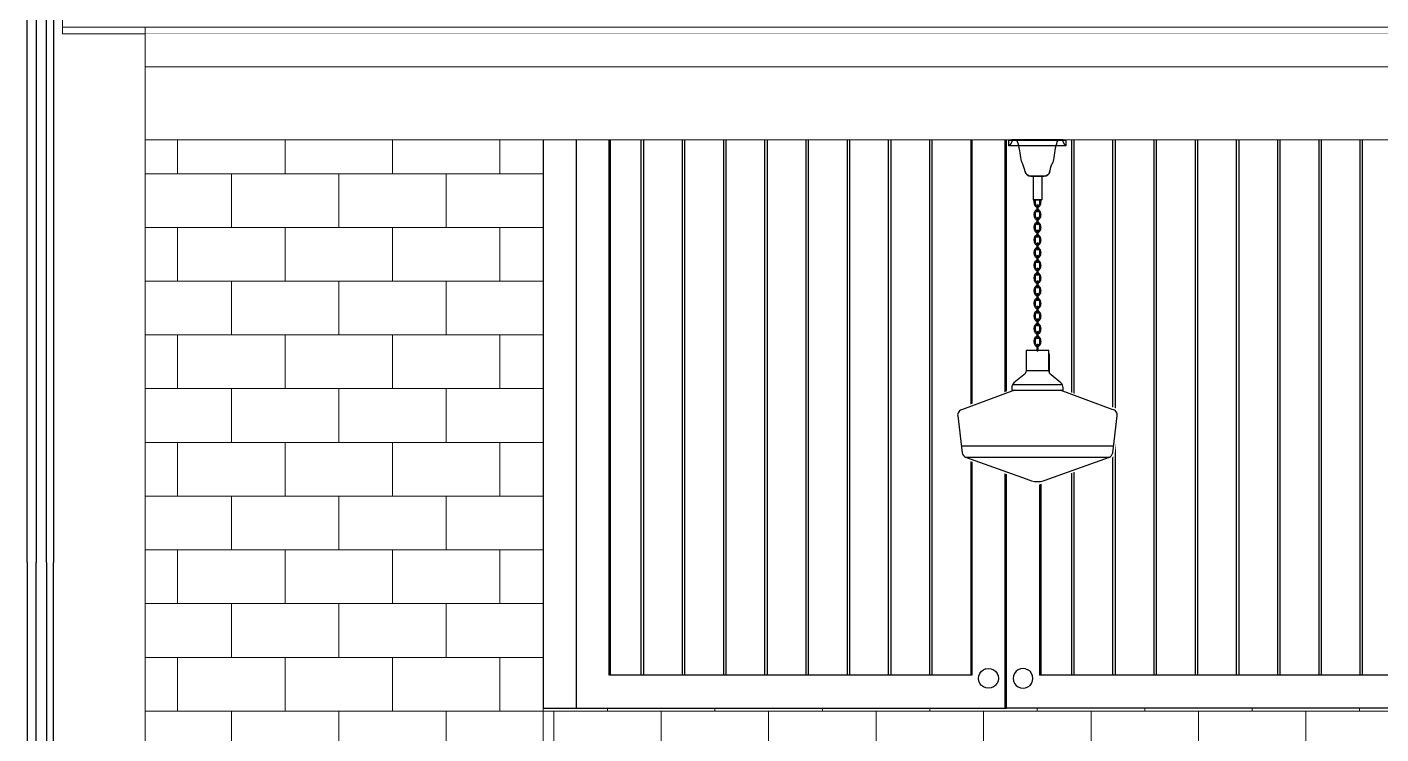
# Model space of a CAD drawing. Header units: millimetres. Extents: x 106699 to 122058, y 158555 to 162844.
# Drawn here: x 107799.2 to 108004, y 160350.5 to 160457.4 of the extents above; entities that cross this region are included whole.
import ezdxf

# ---------------------------------------------------------------- set-up
doc = ezdxf.new("R2010")
doc.units = ezdxf.units.MM
doc.layers.add('3-OPN-GLS', color=4, linetype='Continuous')
doc.layers.add('S2000-002 Çizgi', color=7, linetype='Continuous')
for name, color, linetype, lineweight in [('ahsap gorunus arka kalın', 43, 'Continuous', 9), ('ahsap kesit on', 40, 'Continuous', 20), ('no3_tefriş ön kalın', 192, 'Continuous', 20)]:
    doc.layers.add(name, color=color, linetype=linetype, lineweight=lineweight)

# ---------------------------------------------------------------- blocks, each defined once
blk = doc.blocks.new('arka1')
at = {"layer": 'S2000-002 Çizgi', "color": 8, "true_color": 0x7a7a7a}
for p, q in [((117261.55, 157503.86), (117261.55, 157403.86)), ((117326.44, 157503.86), (117261.55, 157503.86)), ((117326.44, 157503.86), (117326.66, 157503.86)), ((117326.44, 157501.86), (117326.44, 157503.86)), ((117326.66, 157503.86), (117391.55, 157503.86)), ((117326.66, 157501.86), (117326.66, 157503.86)), ((117326.66, 157501.86), (117326.44, 157501.86)), ((117326.44, 157405.86), (117326.44, 157501.86)), ((117326.66, 157405.86), (117326.66, 157501.86)), ((117266.55, 157408.86), (117266.55, 157498.86)), ((117266.55, 157498.86), (117266.73, 157498.86)), ((117266.73, 157498.86), (117266.73, 157408.86)), ((117266.73, 157498.86), (117277.6, 157498.86)), ((117271.36, 157498.86), (117271.36, 157408.86)), ((117271.73, 157498.86), (117271.73, 157408.86)), ((117277.6, 157498.86), (117277.6, 157408.86)), ((117277.6, 157498.86), (117277.78, 157498.86)), ((117277.78, 157498.86), (117277.97, 157498.86)), ((117277.97, 157498.86), (117277.97, 157408.86)), ((117277.97, 157498.86), (117283.84, 157498.86)), ((117283.84, 157498.86), (117283.84, 157408.86)), ((117283.84, 157498.86), (117284.02, 157498.86)), ((117284.02, 157498.86), (117284.2, 157498.86)), ((117284.2, 157498.86), (117284.2, 157408.86)), ((117284.2, 157498.86), (117290.07, 157498.86)), ((117290.07, 157498.86), (117290.07, 157408.86)), ((117290.07, 157498.86), (117290.26, 157498.86)), ((117290.26, 157498.86), (117290.44, 157498.86)), ((117290.44, 157498.86), (117290.44, 157408.86)), ((117290.44, 157498.86), (117296.31, 157498.86)), ((117296.31, 157498.86), (117296.31, 157408.86)), ((117296.31, 157498.86), (117296.49, 157498.86)), ((117296.49, 157498.86), (117296.68, 157498.86)), ((117296.68, 157498.86), (117296.68, 157408.86)), ((117296.68, 157498.86), (117302.54, 157498.86)), ((117302.54, 157498.86), (117302.54, 157408.86)), ((117302.54, 157498.86), (117302.73, 157498.86)), ((117302.73, 157498.86), (117302.91, 157498.86)), ((117302.91, 157498.86), (117302.91, 157408.86)), ((117302.91, 157498.86), (117308.78, 157498.86)), ((117308.78, 157498.86), (117308.78, 157408.86)), ((117308.78, 157498.86), (117308.96, 157498.86)), ((117308.96, 157498.86), (117309.15, 157498.86)), ((117309.15, 157498.86), (117309.15, 157408.86)), ((117309.15, 157498.86), (117315.02, 157498.86)), ((117315.02, 157498.86), (117315.02, 157408.86)), ((117315.02, 157498.86), (117315.2, 157498.86)), ((117315.2, 157498.86), (117315.38, 157498.86)), ((117315.38, 157498.86), (117315.38, 157408.86)), ((117315.38, 157498.86), (117321.25, 157498.86)), ((117321.25, 157498.86), (117321.25, 157408.86)), ((117321.25, 157498.86), (117321.44, 157498.86)), ((117321.44, 157498.86), (117321.44, 157408.86)), ((117331.66, 157498.86), (117331.66, 157408.86)), ((117331.84, 157498.86), (117331.66, 157498.86)), ((117331.84, 157498.86), (117331.84, 157408.86)), ((117342.71, 157498.86), (117331.84, 157498.86)), ((117336.47, 157498.86), (117336.47, 157408.86)), ((117336.84, 157498.86), (117336.84, 157408.86)), ((117342.71, 157498.86), (117342.71, 157408.86)), ((117342.89, 157498.86), (117342.71, 157498.86)), ((117343.08, 157498.86), (117342.89, 157498.86)), ((117343.08, 157498.86), (117343.08, 157408.86)), ((117348.95, 157498.86), (117343.08, 157498.86)), ((117348.95, 157498.86), (117348.95, 157408.86)), ((117349.13, 157498.86), (117348.95, 157498.86)), ((117349.31, 157498.86), (117349.13, 157498.86)), ((117349.31, 157498.86), (117349.31, 157408.86)), ((117355.18, 157498.86), (117349.31, 157498.86)), ((117355.18, 157498.86), (117355.18, 157408.86)), ((117355.37, 157498.86), (117355.18, 157498.86)), ((117355.55, 157498.86), (117355.37, 157498.86)), ((117355.55, 157498.86), (117355.55, 157408.86)), ((117361.42, 157498.86), (117355.55, 157498.86)), ((117361.42, 157498.86), (117361.42, 157408.86)), ((117361.6, 157498.86), (117361.42, 157498.86)), ((117361.79, 157498.86), (117361.6, 157498.86)), ((117361.79, 157498.86), (117361.79, 157408.86)), ((117367.65, 157498.86), (117361.79, 157498.86)), ((117367.65, 157498.86), (117367.65, 157408.86)), ((117367.84, 157498.86), (117367.65, 157498.86)), ((117368.02, 157498.86), (117367.84, 157498.86)), ((117368.02, 157498.86), (117368.02, 157408.86)), ((117373.89, 157498.86), (117368.02, 157498.86)), ((117373.89, 157498.86), (117373.89, 157408.86)), ((117374.07, 157498.86), (117373.89, 157498.86)), ((117374.26, 157498.86), (117374.07, 157498.86)), ((117374.26, 157498.86), (117374.26, 157408.86)), ((117380.13, 157498.86), (117374.26, 157498.86)), ((117380.13, 157498.86), (117380.13, 157408.86)), ((117380.31, 157498.86), (117380.13, 157498.86)), ((117380.49, 157498.86), (117380.31, 157498.86)), ((117380.49, 157498.86), (117380.49, 157408.86)), ((117386.36, 157498.86), (117380.49, 157498.86)), ((117266.73, 157408.86), (117266.55, 157408.86)), ((117277.6, 157408.86), (117266.73, 157408.86)), ((117277.78, 157408.86), (117277.6, 157408.86)), ((117277.97, 157408.86), (117277.78, 157408.86)), ((117283.84, 157408.86), (117277.97, 157408.86)), ((117284.02, 157408.86), (117283.84, 157408.86)), ((117284.2, 157408.86), (117284.02, 157408.86)), ((117290.07, 157408.86), (117284.2, 157408.86)), ((117290.26, 157408.86), (117290.07, 157408.86)), ((117290.44, 157408.86), (117290.26, 157408.86)), ((117296.31, 157408.86), (117290.44, 157408.86)), ((117296.49, 157408.86), (117296.31, 157408.86)), ((117296.68, 157408.86), (117296.49, 157408.86)), ((117302.54, 157408.86), (117296.68, 157408.86)), ((117302.73, 157408.86), (117302.54, 157408.86)), ((117302.91, 157408.86), (117302.73, 157408.86)), ((117308.78, 157408.86), (117302.91, 157408.86)), ((117308.96, 157408.86), (117308.78, 157408.86)), ((117309.15, 157408.86), (117308.96, 157408.86)), ((117315.02, 157408.86), (117309.15, 157408.86)), ((117315.2, 157408.86), (117315.02, 157408.86)), ((117315.38, 157408.86), (117315.2, 157408.86)), ((117321.25, 157408.86), (117315.38, 157408.86)), ((117321.44, 157408.86), (117321.25, 157408.86)), ((117322.49, 157408.75), (117322.64, 157409.11)), ((117322.64, 157409.11), (117322.88, 157409.43)), ((117322.88, 157409.43), (117323.19, 157409.66)), ((117323.55, 157409.81), (117323.19, 157409.66)), ((117323.55, 157409.81), (117323.94, 157409.86)), ((117323.94, 157409.86), (117324.33, 157409.81)), ((117324.33, 157409.81), (117324.69, 157409.66)), ((117324.69, 157409.66), (117325, 157409.43)), ((117325, 157409.43), (117325.24, 157409.11)), ((117325.24, 157409.11), (117325.39, 157408.75)), ((117327.86, 157409.11), (117327.71, 157408.75)), ((117328.1, 157409.43), (117327.86, 157409.11)), ((117328.41, 157409.66), (117328.1, 157409.43)), ((117328.77, 157409.81), (117328.41, 157409.66)), ((117329.16, 157409.86), (117328.77, 157409.81)), ((117329.55, 157409.81), (117329.16, 157409.86)), ((117329.55, 157409.81), (117329.91, 157409.66)), ((117330.22, 157409.43), (117329.91, 157409.66)), ((117330.46, 157409.11), (117330.22, 157409.43)), ((117330.61, 157408.75), (117330.46, 157409.11)), ((117331.84, 157408.86), (117331.66, 157408.86)), ((117342.71, 157408.86), (117331.84, 157408.86)), ((117342.89, 157408.86), (117342.71, 157408.86)), ((117343.08, 157408.86), (117342.89, 157408.86)), ((117348.95, 157408.86), (117343.08, 157408.86)), ((117349.13, 157408.86), (117348.95, 157408.86)), ((117349.31, 157408.86), (117349.13, 157408.86)), ((117355.18, 157408.86), (117349.31, 157408.86)), ((117355.37, 157408.86), (117355.18, 157408.86)), ((117355.55, 157408.86), (117355.37, 157408.86)), ((117361.42, 157408.86), (117355.55, 157408.86)), ((117361.6, 157408.86), (117361.42, 157408.86)), ((117361.79, 157408.86), (117361.6, 157408.86)), ((117367.65, 157408.86), (117361.79, 157408.86)), ((117367.84, 157408.86), (117367.65, 157408.86)), ((117368.02, 157408.86), (117367.84, 157408.86)), ((117373.89, 157408.86), (117368.02, 157408.86)), ((117374.07, 157408.86), (117373.89, 157408.86)), ((117374.26, 157408.86), (117374.07, 157408.86)), ((117380.13, 157408.86), (117374.26, 157408.86)), ((117380.31, 157408.86), (117380.13, 157408.86)), ((117380.49, 157408.86), (117380.31, 157408.86)), ((117386.36, 157408.86), (117380.49, 157408.86)), ((117322.44, 157408.36), (117322.49, 157408.75)), ((117322.49, 157407.98), (117322.44, 157408.36)), ((117322.64, 157407.61), (117322.49, 157407.98)), ((117322.88, 157407.3), (117322.64, 157407.61)), ((117323.19, 157407.07), (117322.88, 157407.3)), ((117323.55, 157406.92), (117323.19, 157407.07)), ((117323.94, 157406.86), (117323.55, 157406.92)), ((117324.33, 157406.92), (117323.94, 157406.86)), ((117324.69, 157407.07), (117324.33, 157406.92)), ((117325, 157407.3), (117324.69, 157407.07)), ((117325, 157407.3), (117325.24, 157407.61)), ((117325.39, 157407.98), (117325.24, 157407.61)), ((117325.39, 157408.75), (117325.44, 157408.36)), ((117325.44, 157408.36), (117325.39, 157407.98)), ((117327.71, 157408.75), (117327.66, 157408.36)), ((117327.66, 157408.36), (117327.71, 157407.98)), ((117327.71, 157407.98), (117327.86, 157407.61)), ((117327.86, 157407.61), (117328.1, 157407.3)), ((117328.1, 157407.3), (117328.41, 157407.07)), ((117328.41, 157407.07), (117328.77, 157406.92)), ((117328.77, 157406.92), (117329.16, 157406.86)), ((117329.16, 157406.86), (117329.55, 157406.92)), ((117329.55, 157406.92), (117329.91, 157407.07)), ((117329.91, 157407.07), (117330.22, 157407.3)), ((117330.22, 157407.3), (117330.46, 157407.61)), ((117330.46, 157407.61), (117330.61, 157407.98)), ((117330.66, 157408.36), (117330.61, 157408.75)), ((117330.61, 157407.98), (117330.66, 157408.36)), ((117326.44, 157405.86), (117326.66, 157405.86)), ((117326.44, 157403.86), (117326.44, 157405.86)), ((117326.66, 157403.86), (117326.66, 157405.86)), ((117261.55, 157403.86), (117326.44, 157403.86)), ((117326.44, 157403.86), (117326.66, 157403.86)), ((117391.55, 157403.86), (117326.66, 157403.86))]:
    blk.add_line(p, q, dxfattribs=at)
for points in [[(117256.55, 157503.86), (117256.55, 157505.86), (117569.56, 157505.86), (117569.56, 157503.86), (117256.55, 157503.86)], [(117261.55, 157503.86), (117256.55, 157503.86), (117256.55, 157403.86), (117261.55, 157403.86)]]:
    blk.add_lwpolyline(points, dxfattribs=at)
blk = doc.blocks.new('A$Ce94b5d70')
at = {"layer": '3-OPN-GLS'}
for points in [[(23.77, 179.88), (23.77, 265.78)], [(25.12, 265.78), (25.12, 179.88)], [(26.72, 179.88), (26.72, 265.78)], [(27.79, 265.78), (27.79, 179.88)], [(23.77, 179.88), (23.77, 15.82)], [(25.12, 15.82), (25.12, 179.88)], [(26.72, 179.88), (26.72, 15.82)], [(27.79, 15.82), (27.79, 179.88)]]:
    blk.add_lwpolyline(points, dxfattribs=at)
blk = doc.blocks.new('corncei')
at = {"linetype": 'Continuous'}
h = blk.add_hatch(color=254, dxfattribs=at)
h.dxf.hatch_style = 1
h.paths.add_polyline_path([(115776, 159996.47), (115776, 159994.47), (115775, 159994.47), (115775, 159996.47)])
at = {"layer": 'no3_tefriş ön kalın', "color": 6}
blk.add_lwpolyline([(115776, 159996.47), (115776, 159994.47), (115775, 159994.47), (115775, 159996.47), (115776, 159996.47)], dxfattribs=at)
blk = doc.blocks.new('A$C9395aed9')
for p, q in [((22.12, 80, 0.03), (12.88, 80, 0.03)), ((16.56, 72.06, 0.03), (16.56, 66.87, 0.03)), ((18.44, 72.06, 0.03), (18.44, 66.87, 0.03)), ((16.56, 66.87, 0.03), (18.44, 66.87, 0.03)), ((18.44, 66.87, 0.03), (16.56, 66.87, 0.03)), ((20.13, 28.89), (20.13, 33.11)), ((15, 29.45, -0.95), (20, 29.45, -0.95)), ((12.03, 26.35, -0.95), (22.97, 26.35, -0.95)), ((0.83, 12.94, -0.95), (34.18, 12.94, -0.95)), ((1.75, 10.44, -0.95), (33.26, 10.44, -0.95))]:
    blk.add_line(p, q)
for points, elevation in [([(12.88, 80), (11.88, 80, -0.253769), (11.25, 78.7), (11.25, 79.95), (23.75, 79.95), (23.75, 78.7, -0.253868), (23.13, 80), (22.12, 80)], 0.03), ([(20.2, 73.04, -0.352299), (18.98, 72.06), (16.03, 72.06, -0.352299), (14.8, 73.04)], 0.03), ([(14.8, 73.04, 0.352299), (16.03, 72.06), (18.98, 72.06, 0.352299), (20.2, 73.04)], 0.03), ([(12.5, 25.1), (1.09, 20.88, 0.414214), (0.01, 19.48), (1.02, 11.42, 0.26287), (1.75, 10.44), (15, 5.72, 0.25), (20, 5.72), (33.26, 10.44, 0.26287), (33.99, 11.42), (35, 19.48, 0.414214), (33.91, 20.88), (22.5, 25.1)], -0.95)]:
    blk.add_lwpolyline(points, format="xyb", dxfattribs=dict(elevation=elevation))
at = {"elevation": 0.03}
blk.add_lwpolyline([(23.75, 78.7), (11.25, 78.7), (11.25, 79.95), (23.75, 79.95)], close=True, dxfattribs=at)
at = {"elevation": -0.95}
for points in [[(17.38, 65.6), (17.38, 64.35, 0.414214), (17.45, 64.28), (17.55, 64.28, 0.414214), (17.62, 64.35), (17.62, 65.6, 0.414214), (17.55, 65.67), (17.45, 65.67, 0.414214)], [(17.38, 62.82), (17.38, 61.58, 0.414214), (17.45, 61.51), (17.55, 61.51, 0.414214), (17.62, 61.58), (17.62, 62.82, 0.414214), (17.55, 62.89), (17.45, 62.89, 0.414214)], [(17.38, 60.04), (17.38, 58.8, 0.414214), (17.45, 58.73), (17.55, 58.73, 0.414214), (17.62, 58.8), (17.62, 60.04, 0.414214), (17.55, 60.12), (17.45, 60.12, 0.414214)], [(17.38, 57.27), (17.38, 56.02, 0.414214), (17.45, 55.95), (17.55, 55.95, 0.414214), (17.62, 56.02), (17.62, 57.27, 0.414214), (17.55, 57.34), (17.45, 57.34, 0.414214)], [(17.38, 54.49), (17.38, 53.25, 0.414214), (17.45, 53.18), (17.55, 53.18, 0.414214), (17.62, 53.25), (17.62, 54.49, 0.414214), (17.55, 54.56), (17.45, 54.56, 0.414214)], [(17.38, 51.71), (17.38, 50.47, 0.414214), (17.45, 50.4), (17.55, 50.4, 0.414214), (17.62, 50.47), (17.62, 51.71, 0.414214), (17.55, 51.79), (17.45, 51.79, 0.414214)], [(17.38, 48.94), (17.38, 47.69, 0.414214), (17.45, 47.62), (17.55, 47.62, 0.414214), (17.62, 47.69), (17.62, 48.94, 0.414214), (17.55, 49.01), (17.45, 49.01, 0.414214)], [(17.38, 46.16), (17.38, 44.92, 0.414214), (17.45, 44.85), (17.55, 44.85, 0.414214), (17.62, 44.92), (17.62, 46.16, 0.414214), (17.55, 46.23), (17.45, 46.23, 0.414214)], [(17.38, 43.39), (17.38, 42.14, 0.414214), (17.45, 42.07), (17.55, 42.07, 0.414214), (17.62, 42.14), (17.62, 43.39, 0.414214), (17.55, 43.46), (17.45, 43.46, 0.414214)], [(17.38, 40.61), (17.38, 39.37, 0.414214), (17.45, 39.29), (17.55, 39.29, 0.414214), (17.62, 39.37), (17.62, 40.61, 0.414214), (17.55, 40.68), (17.45, 40.68, 0.414214)], [(17.38, 37.83), (17.38, 36.59, 0.414214), (17.45, 36.52), (17.55, 36.52, 0.414214), (17.62, 36.59), (17.62, 37.83, 0.414214), (17.55, 37.9), (17.45, 37.9, 0.414214)], [(15, 29.45, -0.227838), (14.53, 28.47), (12.34, 26.72, 0.227838), (11.88, 25.75), (11.88, 25.1), (23.13, 25.1), (23.13, 25.75, 0.227838), (22.66, 26.72), (20.47, 28.47, -0.227838), (20, 29.45), (20, 33.85), (15, 33.85)], [(17.38, 35.06), (17.38, 33.81, 0.414214), (17.45, 33.74), (17.55, 33.74, 0.414214), (17.62, 33.81), (17.62, 35.06, 0.414214), (17.55, 35.13), (17.45, 35.13, 0.414214)]]:
    blk.add_lwpolyline(points, format="xyb", close=True, dxfattribs=at)
at = {"extrusion": (0, 0, -1)}
for centre, start_param, end_param in [((17.5, 66.36, -0.95), 3.405351, 5.290625), ((17.5, 66.36, -0.95), 0.992561, 2.877835), ((17.5, 63.59, -0.95), 3.405351, 6.019427), ((17.5, 63.59, -0.95), 0.263758, 2.877835), ((17.5, 60.81, -0.95), 3.405351, 6.019427), ((17.5, 60.81, -0.95), 0.263758, 2.877835), ((17.5, 58.03, -0.95), 3.405351, 6.019427), ((17.5, 58.03, -0.95), 0.263758, 2.877835), ((17.5, 55.26, -0.95), 3.405351, 6.019427), ((17.5, 55.26, -0.95), 0.263758, 2.877835), ((17.5, 52.48, -0.95), 3.405351, 6.019427), ((17.5, 49.7, -0.95), 3.405351, 6.019427), ((17.5, 52.48, -0.95), 0.263758, 2.877835), ((17.5, 49.7, -0.95), 0.263758, 2.877835), ((17.5, 46.93, -0.95), 3.405351, 6.019427), ((17.5, 46.93, -0.95), 0.263758, 2.877835), ((17.5, 44.15, -0.95), 3.405351, 6.019427), ((17.5, 44.15, -0.95), 0.263758, 2.877835), ((17.5, 41.38, -0.95), 3.405351, 6.019427), ((17.5, 41.38, -0.95), 0.263758, 2.877835), ((17.5, 38.6, -0.95), 3.405351, 6.019427), ((17.5, 38.6, -0.95), 0.263758, 2.877835), ((17.5, 35.82, -0.95), 3.405351, 6.019427), ((17.5, 35.82, -0.95), 0.263758, 2.877835)]:
    blk.add_ellipse(centre, major_axis=(0, 0.935), ratio=0.494742, start_param=start_param, end_param=end_param, dxfattribs=at)
for points, knots in [([(14.8, 73.04, 0.03), (14.75, 73.29, 0.03), (14.61, 73.85, 0.03), (14.3, 74.82, 0.03), (13.93, 75.17, 0.03), (13.57, 78.07, 0.03), (13.3, 79.37, 0.03), (12.97, 79.86, 0.03), (12.88, 80, 0.03)], [0.403662, 0.403662, 0.403662, 0.403662, 0.710546, 1.090047, 1.568727, 1.932922, 2.4378, 2.637021, 2.637021, 2.637021, 2.637021]), ([(20.2, 73.04, 0.03), (20.25, 73.29, 0.03), (20.39, 73.85, 0.03), (20.7, 74.82, 0.03), (21.07, 75.17, 0.03), (21.43, 78.07, 0.03), (21.7, 79.37, 0.03), (22.03, 79.86, 0.03), (22.12, 80, 0.03)], [0.403662, 0.403662, 0.403662, 0.403662, 0.710546, 1.090047, 1.568727, 1.932922, 2.4378, 2.637021, 2.637021, 2.637021, 2.637021]), ([(17.38, 65.2, -0.95), (17.32, 65.22, -0.95), (17.26, 65.25, -0.95), (17.11, 65.35, -0.95), (17.04, 65.44, -0.95), (16.87, 65.76, -0.95), (16.81, 66.02, -0.95), (16.79, 66.49, -0.95), (16.81, 66.69, -0.95), (16.86, 66.87, -0.95)], [3.271885, 3.271885, 3.271885, 3.271885, 3.472266, 3.472266, 3.871195, 3.871195, 4.638602, 4.638602, 5.212436, 5.212436, 5.212436, 5.212436]), ([(18.14, 66.87, -0.95), (18.17, 66.78, -0.95), (18.18, 66.67, -0.95), (18.22, 66.31, -0.95), (18.2, 66.05, -0.95), (18.08, 65.64, -0.95), (18, 65.48, -0.95), (17.81, 65.29, -0.95), (17.72, 65.23, -0.95), (17.62, 65.2, -0.95)], [7.353843, 7.353843, 7.353843, 7.353843, 7.66135, 7.66135, 8.389874, 8.389874, 8.957592, 8.957592, 9.295507, 9.295507, 9.295507, 9.295507]), ([(17.38, 62.43, -0.95), (17.32, 62.44, -0.95), (17.26, 62.47, -0.95), (17.11, 62.57, -0.95), (17.04, 62.67, -0.95), (16.87, 62.98, -0.95), (16.81, 63.24, -0.95), (16.79, 63.78, -0.95), (16.83, 64.05, -0.95), (16.98, 64.42, -0.95), (17.06, 64.55, -0.95), (17.24, 64.69, -0.95), (17.31, 64.73, -0.95), (17.38, 64.75, -0.95)], [3.271885, 3.271885, 3.271885, 3.271885, 3.472266, 3.472266, 3.871195, 3.871195, 4.638602, 4.638602, 5.406008, 5.406008, 5.906148, 5.906148, 6.153282, 6.153282, 6.153282, 6.153282]), ([(17.62, 64.75, -0.95), (17.68, 64.73, -0.95), (17.73, 64.71, -0.95), (17.86, 64.62, -0.95), (17.93, 64.55, -0.95), (18.1, 64.28, -0.95), (18.17, 64.04, -0.95), (18.22, 63.54, -0.95), (18.2, 63.27, -0.95), (18.08, 62.86, -0.95), (18, 62.7, -0.95), (17.81, 62.51, -0.95), (17.72, 62.45, -0.95), (17.62, 62.43, -0.95)], [6.412731, 6.412731, 6.412731, 6.412731, 6.608005, 6.608005, 6.932825, 6.932825, 7.66135, 7.66135, 8.389874, 8.389874, 8.957592, 8.957592, 9.295507, 9.295507, 9.295507, 9.295507]), ([(17.38, 59.65, -0.95), (17.32, 59.67, -0.95), (17.26, 59.69, -0.95), (17.11, 59.8, -0.95), (17.04, 59.89, -0.95), (16.87, 60.2, -0.95), (16.81, 60.46, -0.95), (16.79, 61, -0.95), (16.83, 61.28, -0.95), (16.98, 61.65, -0.95), (17.06, 61.78, -0.95), (17.24, 61.92, -0.95), (17.31, 61.95, -0.95), (17.38, 61.97, -0.95)], [3.271885, 3.271885, 3.271885, 3.271885, 3.472266, 3.472266, 3.871195, 3.871195, 4.638602, 4.638602, 5.406008, 5.406008, 5.906148, 5.906148, 6.153282, 6.153282, 6.153282, 6.153282]), ([(17.62, 61.97, -0.95), (17.68, 61.96, -0.95), (17.73, 61.93, -0.95), (17.86, 61.84, -0.95), (17.93, 61.77, -0.95), (18.1, 61.5, -0.95), (18.17, 61.27, -0.95), (18.22, 60.76, -0.95), (18.2, 60.5, -0.95), (18.08, 60.09, -0.95), (18, 59.93, -0.95), (17.81, 59.74, -0.95), (17.72, 59.68, -0.95), (17.62, 59.65, -0.95)], [6.412731, 6.412731, 6.412731, 6.412731, 6.608005, 6.608005, 6.932825, 6.932825, 7.66135, 7.66135, 8.389874, 8.389874, 8.957592, 8.957592, 9.295507, 9.295507, 9.295507, 9.295507]), ([(17.38, 56.87, -0.95), (17.32, 56.89, -0.95), (17.26, 56.92, -0.95), (17.11, 57.02, -0.95), (17.04, 57.11, -0.95), (16.87, 57.43, -0.95), (16.81, 57.69, -0.95), (16.79, 58.23, -0.95), (16.83, 58.5, -0.95), (16.98, 58.87, -0.95), (17.06, 59, -0.95), (17.24, 59.14, -0.95), (17.31, 59.18, -0.95), (17.38, 59.2, -0.95)], [3.271885, 3.271885, 3.271885, 3.271885, 3.472266, 3.472266, 3.871195, 3.871195, 4.638602, 4.638602, 5.406008, 5.406008, 5.906148, 5.906148, 6.153282, 6.153282, 6.153282, 6.153282]), ([(17.38, 54.1, -0.95), (17.32, 54.11, -0.95), (17.26, 54.14, -0.95), (17.11, 54.24, -0.95), (17.04, 54.34, -0.95), (16.87, 54.65, -0.95), (16.81, 54.91, -0.95), (16.79, 55.45, -0.95), (16.83, 55.72, -0.95), (16.98, 56.09, -0.95), (17.06, 56.22, -0.95), (17.24, 56.36, -0.95), (17.31, 56.4, -0.95), (17.38, 56.42, -0.95)], [3.271885, 3.271885, 3.271885, 3.271885, 3.472266, 3.472266, 3.871195, 3.871195, 4.638602, 4.638602, 5.406008, 5.406008, 5.906148, 5.906148, 6.153282, 6.153282, 6.153282, 6.153282]), ([(17.62, 59.2, -0.95), (17.68, 59.18, -0.95), (17.73, 59.15, -0.95), (17.86, 59.07, -0.95), (17.93, 58.99, -0.95), (18.1, 58.73, -0.95), (18.17, 58.49, -0.95), (18.22, 57.98, -0.95), (18.2, 57.72, -0.95), (18.08, 57.31, -0.95), (18, 57.15, -0.95), (17.81, 56.96, -0.95), (17.72, 56.9, -0.95), (17.62, 56.87, -0.95)], [6.412731, 6.412731, 6.412731, 6.412731, 6.608005, 6.608005, 6.932825, 6.932825, 7.66135, 7.66135, 8.389874, 8.389874, 8.957592, 8.957592, 9.295507, 9.295507, 9.295507, 9.295507]), ([(17.62, 56.42, -0.95), (17.68, 56.4, -0.95), (17.73, 56.38, -0.95), (17.86, 56.29, -0.95), (17.93, 56.22, -0.95), (18.1, 55.95, -0.95), (18.17, 55.71, -0.95), (18.22, 55.21, -0.95), (18.2, 54.94, -0.95), (18.08, 54.53, -0.95), (18, 54.37, -0.95), (17.81, 54.18, -0.95), (17.72, 54.12, -0.95), (17.62, 54.1, -0.95)], [6.412731, 6.412731, 6.412731, 6.412731, 6.608005, 6.608005, 6.932825, 6.932825, 7.66135, 7.66135, 8.389874, 8.389874, 8.957592, 8.957592, 9.295507, 9.295507, 9.295507, 9.295507]), ([(17.38, 51.32, -0.95), (17.32, 51.34, -0.95), (17.26, 51.36, -0.95), (17.11, 51.47, -0.95), (17.04, 51.56, -0.95), (16.87, 51.87, -0.95), (16.81, 52.13, -0.95), (16.79, 52.67, -0.95), (16.83, 52.95, -0.95), (16.98, 53.32, -0.95), (17.06, 53.45, -0.95), (17.24, 53.59, -0.95), (17.31, 53.62, -0.95), (17.38, 53.64, -0.95)], [3.271885, 3.271885, 3.271885, 3.271885, 3.472266, 3.472266, 3.871195, 3.871195, 4.638602, 4.638602, 5.406008, 5.406008, 5.906148, 5.906148, 6.153282, 6.153282, 6.153282, 6.153282]), ([(17.62, 53.64, -0.95), (17.68, 53.63, -0.95), (17.73, 53.6, -0.95), (17.86, 53.51, -0.95), (17.93, 53.44, -0.95), (18.1, 53.17, -0.95), (18.17, 52.94, -0.95), (18.22, 52.43, -0.95), (18.2, 52.17, -0.95), (18.08, 51.76, -0.95), (18, 51.6, -0.95), (17.81, 51.41, -0.95), (17.72, 51.35, -0.95), (17.62, 51.32, -0.95)], [6.412731, 6.412731, 6.412731, 6.412731, 6.608005, 6.608005, 6.932825, 6.932825, 7.66135, 7.66135, 8.389874, 8.389874, 8.957592, 8.957592, 9.295507, 9.295507, 9.295507, 9.295507]), ([(17.38, 48.54, -0.95), (17.32, 48.56, -0.95), (17.26, 48.59, -0.95), (17.11, 48.69, -0.95), (17.04, 48.78, -0.95), (16.87, 49.1, -0.95), (16.81, 49.36, -0.95), (16.79, 49.9, -0.95), (16.83, 50.17, -0.95), (16.98, 50.54, -0.95), (17.06, 50.67, -0.95), (17.24, 50.81, -0.95), (17.31, 50.85, -0.95), (17.38, 50.87, -0.95)], [3.271885, 3.271885, 3.271885, 3.271885, 3.472266, 3.472266, 3.871195, 3.871195, 4.638602, 4.638602, 5.406008, 5.406008, 5.906148, 5.906148, 6.153282, 6.153282, 6.153282, 6.153282]), ([(17.62, 50.87, -0.95), (17.68, 50.85, -0.95), (17.73, 50.82, -0.95), (17.86, 50.74, -0.95), (17.93, 50.66, -0.95), (18.1, 50.4, -0.95), (18.17, 50.16, -0.95), (18.22, 49.65, -0.95), (18.2, 49.39, -0.95), (18.08, 48.98, -0.95), (18, 48.82, -0.95), (17.81, 48.63, -0.95), (17.72, 48.57, -0.95), (17.62, 48.54, -0.95)], [6.412731, 6.412731, 6.412731, 6.412731, 6.608005, 6.608005, 6.932825, 6.932825, 7.66135, 7.66135, 8.389874, 8.389874, 8.957592, 8.957592, 9.295507, 9.295507, 9.295507, 9.295507]), ([(17.38, 45.77, -0.95), (17.32, 45.78, -0.95), (17.26, 45.81, -0.95), (17.11, 45.91, -0.95), (17.04, 46.01, -0.95), (16.87, 46.32, -0.95), (16.81, 46.58, -0.95), (16.79, 47.12, -0.95), (16.83, 47.39, -0.95), (16.98, 47.76, -0.95), (17.06, 47.89, -0.95), (17.24, 48.03, -0.95), (17.31, 48.07, -0.95), (17.38, 48.09, -0.95)], [3.271885, 3.271885, 3.271885, 3.271885, 3.472266, 3.472266, 3.871195, 3.871195, 4.638602, 4.638602, 5.406008, 5.406008, 5.906148, 5.906148, 6.153282, 6.153282, 6.153282, 6.153282]), ([(17.62, 48.09, -0.95), (17.68, 48.07, -0.95), (17.73, 48.05, -0.95), (17.86, 47.96, -0.95), (17.93, 47.89, -0.95), (18.1, 47.62, -0.95), (18.17, 47.38, -0.95), (18.22, 46.88, -0.95), (18.2, 46.61, -0.95), (18.08, 46.2, -0.95), (18, 46.04, -0.95), (17.81, 45.85, -0.95), (17.72, 45.79, -0.95), (17.62, 45.77, -0.95)], [6.412731, 6.412731, 6.412731, 6.412731, 6.608005, 6.608005, 6.932825, 6.932825, 7.66135, 7.66135, 8.389874, 8.389874, 8.957592, 8.957592, 9.295507, 9.295507, 9.295507, 9.295507]), ([(17.38, 42.99, -0.95), (17.32, 43.01, -0.95), (17.26, 43.03, -0.95), (17.11, 43.14, -0.95), (17.04, 43.23, -0.95), (16.87, 43.54, -0.95), (16.81, 43.8, -0.95), (16.79, 44.34, -0.95), (16.83, 44.62, -0.95), (16.98, 44.99, -0.95), (17.06, 45.12, -0.95), (17.24, 45.26, -0.95), (17.31, 45.29, -0.95), (17.38, 45.31, -0.95)], [3.271885, 3.271885, 3.271885, 3.271885, 3.472266, 3.472266, 3.871195, 3.871195, 4.638602, 4.638602, 5.406008, 5.406008, 5.906148, 5.906148, 6.153282, 6.153282, 6.153282, 6.153282]), ([(17.62, 45.31, -0.95), (17.68, 45.3, -0.95), (17.73, 45.27, -0.95), (17.86, 45.18, -0.95), (17.93, 45.11, -0.95), (18.1, 44.84, -0.95), (18.17, 44.61, -0.95), (18.22, 44.1, -0.95), (18.2, 43.84, -0.95), (18.08, 43.43, -0.95), (18, 43.27, -0.95), (17.81, 43.08, -0.95), (17.72, 43.02, -0.95), (17.62, 42.99, -0.95)], [6.412731, 6.412731, 6.412731, 6.412731, 6.608005, 6.608005, 6.932825, 6.932825, 7.66135, 7.66135, 8.389874, 8.389874, 8.957592, 8.957592, 9.295507, 9.295507, 9.295507, 9.295507]), ([(17.38, 40.22, -0.95), (17.32, 40.23, -0.95), (17.26, 40.26, -0.95), (17.11, 40.36, -0.95), (17.04, 40.45, -0.95), (16.87, 40.77, -0.95), (16.81, 41.03, -0.95), (16.79, 41.57, -0.95), (16.83, 41.84, -0.95), (16.98, 42.21, -0.95), (17.06, 42.34, -0.95), (17.24, 42.48, -0.95), (17.31, 42.52, -0.95), (17.38, 42.54, -0.95)], [3.271885, 3.271885, 3.271885, 3.271885, 3.472266, 3.472266, 3.871195, 3.871195, 4.638602, 4.638602, 5.406008, 5.406008, 5.906148, 5.906148, 6.153282, 6.153282, 6.153282, 6.153282]), ([(17.62, 42.54, -0.95), (17.68, 42.52, -0.95), (17.73, 42.49, -0.95), (17.86, 42.41, -0.95), (17.93, 42.33, -0.95), (18.1, 42.07, -0.95), (18.17, 41.83, -0.95), (18.22, 41.33, -0.95), (18.2, 41.06, -0.95), (18.08, 40.65, -0.95), (18, 40.49, -0.95), (17.81, 40.3, -0.95), (17.72, 40.24, -0.95), (17.62, 40.21, -0.95)], [6.412731, 6.412731, 6.412731, 6.412731, 6.608005, 6.608005, 6.932825, 6.932825, 7.66135, 7.66135, 8.389874, 8.389874, 8.957592, 8.957592, 9.295507, 9.295507, 9.295507, 9.295507]), ([(17.38, 37.44, -0.95), (17.32, 37.45, -0.95), (17.26, 37.48, -0.95), (17.11, 37.58, -0.95), (17.04, 37.68, -0.95), (16.87, 37.99, -0.95), (16.81, 38.25, -0.95), (16.79, 38.79, -0.95), (16.83, 39.06, -0.95), (16.98, 39.43, -0.95), (17.06, 39.56, -0.95), (17.24, 39.7, -0.95), (17.31, 39.74, -0.95), (17.38, 39.76, -0.95)], [3.271885, 3.271885, 3.271885, 3.271885, 3.472266, 3.472266, 3.871195, 3.871195, 4.638602, 4.638602, 5.406008, 5.406008, 5.906148, 5.906148, 6.153282, 6.153282, 6.153282, 6.153282]), ([(17.62, 39.76, -0.95), (17.68, 39.74, -0.95), (17.73, 39.72, -0.95), (17.86, 39.63, -0.95), (17.93, 39.56, -0.95), (18.1, 39.29, -0.95), (18.17, 39.05, -0.95), (18.22, 38.55, -0.95), (18.2, 38.28, -0.95), (18.08, 37.87, -0.95), (18, 37.71, -0.95), (17.81, 37.52, -0.95), (17.72, 37.46, -0.95), (17.62, 37.44, -0.95)], [6.412731, 6.412731, 6.412731, 6.412731, 6.608005, 6.608005, 6.932825, 6.932825, 7.66135, 7.66135, 8.389874, 8.389874, 8.957592, 8.957592, 9.295507, 9.295507, 9.295507, 9.295507]), ([(17.38, 34.66, -0.95), (17.32, 34.68, -0.95), (17.26, 34.7, -0.95), (17.11, 34.81, -0.95), (17.04, 34.9, -0.95), (16.87, 35.21, -0.95), (16.81, 35.47, -0.95), (16.79, 36.01, -0.95), (16.83, 36.29, -0.95), (16.98, 36.66, -0.95), (17.06, 36.79, -0.95), (17.24, 36.93, -0.95), (17.31, 36.96, -0.95), (17.38, 36.98, -0.95)], [3.271885, 3.271885, 3.271885, 3.271885, 3.472266, 3.472266, 3.871195, 3.871195, 4.638602, 4.638602, 5.406008, 5.406008, 5.906148, 5.906148, 6.153282, 6.153282, 6.153282, 6.153282]), ([(17.62, 36.98, -0.95), (17.68, 36.97, -0.95), (17.73, 36.94, -0.95), (17.86, 36.85, -0.95), (17.93, 36.78, -0.95), (18.1, 36.51, -0.95), (18.17, 36.28, -0.95), (18.22, 35.77, -0.95), (18.2, 35.51, -0.95), (18.08, 35.1, -0.95), (18, 34.94, -0.95), (17.81, 34.75, -0.95), (17.72, 34.69, -0.95), (17.62, 34.66, -0.95)], [6.412731, 6.412731, 6.412731, 6.412731, 6.608005, 6.608005, 6.932825, 6.932825, 7.66135, 7.66135, 8.389874, 8.389874, 8.957592, 8.957592, 9.295507, 9.295507, 9.295507, 9.295507])]:
    blk.add_open_spline(points, degree=3, knots=knots)

msp = doc.modelspace()

# ---------------------------------------------------------------- hatches: boundary and pattern name
at = {"layer": 'ahsap gorunus arka kalın', "true_color": 0xc3d8cc}
h = msp.add_hatch(dxfattribs=at)
h.set_pattern_fill('AR-B816', color=254, scale=0.04)
h.set_pattern_definition([(0, (-14390.673, 459.902), (0, 8.128), []), (90, (-14390.673, 459.902), (-8.128, 8.128), [8.128, -8.128])])
h.paths.add_polyline_path([(108737.22, 160454.37), (108736.19, 160454.37), (108736.19, 160455.37), (108667.22, 160455.37), (108667.22, 160296.53), (108667.52, 160296.82), (108671.16, 160296.82), (108671.16, 160378.32), (108673.7, 160378.32), (108731.63, 160378.32), (108734.27, 160378.32), (108734.27, 160363.96), (108734.27, 160354.82), (108737.22, 160354.82), (108737.22, 160378.82), (108735.72, 160378.82), (108735.5, 160378.82), (108735.41, 160378.82), (108735.33, 160378.82), (108735.22, 160378.82), (108735.22, 160380.35), (108734.62, 160381.64), (108733.96, 160382.91), (108733.26, 160384.15), (108732.5, 160385.35), (108731.69, 160386.53), (108730.84, 160387.67), (108729.93, 160388.77), (108728.99, 160389.83), (108727.99, 160390.86), (108726.96, 160391.84), (108725.89, 160392.77), (108724.78, 160393.67), (108723.63, 160394.51), (108722.45, 160395.3), (108721.23, 160396.05), (108719.99, 160396.74), (108718.71, 160397.38), (108717.42, 160397.97), (108716.09, 160398.5), (108714.75, 160398.98), (108713.39, 160399.4), (108712.01, 160399.77), (108710.62, 160400.07), (108709.22, 160400.32), (108708.76, 160400.32), (108708.35, 160400.58), (108708.18, 160401.07), (108708.35, 160401.56), (108708.76, 160401.82), (108707.47, 160401.82), (108706.73, 160401.82), (108706.71, 160402.21), (108706.28, 160402.29), (108706.07, 160402.58), (108705.95, 160403.26), (108705.9, 160403.48), (108705.79, 160403.61), (108705.92, 160403.43), (108705.96, 160403.2), (108706.05, 160402.71), (108706.15, 160402.48), (108706.17, 160402.45), (108706.22, 160402.39), (108706.27, 160402.35), (108706.33, 160402.31), (108706.4, 160402.28), (108706.46, 160402.26), (108706.53, 160402.24), (108706.6, 160402.24), (108706.71, 160402.24), (108706.72, 160402), (108706.73, 160401.95), (108706.75, 160401.9), (108706.76, 160401.88), (108706.78, 160401.86), (108706.8, 160401.85), (108706.82, 160401.83), (108706.85, 160401.83), (108706.49, 160401.82), (108704.89, 160404.82), (108735.47, 160404.82), (108735.5, 160404.82), (108735.61, 160404.82), (108737.22, 160404.82)])
h.paths.add_polyline_path([(108705.79, 160403.62), (108705.72, 160403.69), (108705.84, 160403.57), (108705.9, 160403.42), (108705.88, 160403.47)], flags=17)
h.paths.add_polyline_path([(108705.29, 160404.18), (108705.39, 160404.01), (108705.31, 160404.18)], flags=17)
h.paths.add_polyline_path([(108705.35, 160404.09), (108705.45, 160403.88), (108705.6, 160403.79), (108705.42, 160403.92)], flags=17)
edge = h.paths.add_edge_path()
edge.add_line((108667.22, 160455.37), (108585.82, 160455.37))
edge.add_line((108585.82, 160455.37), (108585.82, 160215.32))
edge.add_line((108585.82, 160215.32), (108667.22, 160215.32))
edge.add_line((108667.22, 160215.32), (108667.22, 160281.92))
edge.add_line((108667.22, 160281.92), (108664.77, 160281.92))
edge.add_arc((108669.22, 160281.04), 4.53, 116.1925, 168.8129, ccw=False)
edge.add_line((108667.22, 160285.1), (108667.22, 160294.82))
edge.add_line((108667.22, 160294.82), (108667.22, 160296.53))
edge.add_line((108667.22, 160296.53), (108667.22, 160296.53))
edge.add_line((108667.22, 160296.53), (108667.22, 160455.37))
h.paths.add_polyline_path([(108585.82, 160455.37), (108585.03, 160455.37), (108585.03, 160454.57), (108585.03, 160354.57), (108380.22, 160354.57), (108380.22, 160454.57), (108380.22, 160455.37), (108257.22, 160455.37), (108257.22, 160215.32), (108262.4, 160215.32), (108262.4, 160215.69), (108262.23, 160215.69), (108258.34, 160215.69), (108258.34, 160215.83), (108258.34, 160267.57), (108258.34, 160267.59), (108262.77, 160267.59), (108262.77, 160281.94), (108262.62, 160281.93), (108262.1, 160281.93), (108262.1, 160284.08), (108262.77, 160284.08), (108262.77, 160364.92), (108262.62, 160364.91), (108262.1, 160364.91), (108262.1, 160367.06), (108262.77, 160367.06), (108262.77, 160385.44), (108262.53, 160385.38), (108262.46, 160385.4), (108262.6, 160385.4), (108262.66, 160385.42), (108262.68, 160385.46), (108262.68, 160389.23), (108263.77, 160389.23), (108263.77, 160389.46), (108263.77, 160391.18), (108258.32, 160391.15), (108258.32, 160406.09), (108378.32, 160406.12), (108378.32, 160391.18), (108372.61, 160391.18), (108372.61, 160389.23), (108373.71, 160389.23), (108373.71, 160385.46), (108373.73, 160385.42), (108373.86, 160385.38), (108373.93, 160385.4), (108373.61, 160385.4), (108373.61, 160367.02), (108373.76, 160367.06), (108374.3, 160367.06), (108374.3, 160364.91), (108373.61, 160364.91), (108373.61, 160284.04), (108373.76, 160284.08), (108374.3, 160284.08), (108374.3, 160281.93), (108373.61, 160281.93), (108373.61, 160267.59), (108378.32, 160267.59), (108378.32, 160215.69), (108374.45, 160215.69), (108374.45, 160215.32), (108380.22, 160215.32), (108380.22, 160217.32), (108380.23, 160292.82), (108380.22, 160292.82), (108380.22, 160294.78), (108380.02, 160294.91), (108380.02, 160295.02), (108380.03, 160294.97), (108380.04, 160294.93), (108380.07, 160294.89), (108380.1, 160294.86), (108380.14, 160294.84), (108380.18, 160294.82), (108380.22, 160294.82), (108585.02, 160294.82), (108585.02, 160296.82), (108583.22, 160296.82), (108583.07, 160296.82), (108583.03, 160296.82), (108583.02, 160296.82), (108583.02, 160306.82), (108380.42, 160306.82), (108380.38, 160306.81), (108380.24, 160306.76), (108380.23, 160306.66), (108380.28, 160306.8), (108380.42, 160306.82), (108583.22, 160306.82), (108585.02, 160306.82), (108585.02, 160296.82), (108585.02, 160294.82), (108585.02, 160292.82), (108585.03, 160292.82), (108585.02, 160217.32), (108585.02, 160215.32), (108585.02, 160215.32), (108585.82, 160215.32)])
h.paths.add_polyline_path([(108380.22, 160296.85), (108380.17, 160296.82), (108380.22, 160296.82)], flags=16)
h.paths.add_polyline_path([(108380.04, 160296.76), (108380.03, 160296.66), (108380.08, 160296.8), (108380.18, 160296.81)], flags=16)
h.paths.add_polyline_path([(108374.81, 160386.81), (108374.81, 160386.81), (108374.81, 160386.81)], flags=16)
h.paths.add_polyline_path([(108374.02, 160385.8), (108374.02, 160386.75), (108374.01, 160389.4), (108374.01, 160385.8)], flags=16)
h.paths.add_polyline_path([(108374.73, 160385.87), (108374.81, 160385.85), (108374.81, 160385.87)], flags=16)
h.paths.add_polyline_path([(108261.57, 160385.8), (108261.57, 160385.81), (108261.57, 160385.8)], flags=16)
h.paths.add_polyline_path([(108262.38, 160386.81), (108262.36, 160386.81), (108262.36, 160385.86), (108262.38, 160385.46)], flags=16)
h.paths.add_polyline_path([(108261.57, 160386.75), (108261.57, 160386.81), (108261.59, 160386.78)], flags=16)
h.paths.add_polyline_path([(108257.22, 160455.37), (108190.82, 160455.37), (108190.82, 160215.32), (108257.22, 160215.32)])
h.paths.add_polyline_path([(108190.82, 160455.37), (108190.23, 160455.37), (108190.23, 160454.37), (108190.23, 160354.37), (108012.22, 160354.37), (107947.33, 160354.37), (107947.11, 160354.37), (107882.22, 160354.37), (107877.22, 160354.37), (107877.22, 160306.82), (107879.02, 160306.82), (107932.62, 160306.82), (108041.98, 160306.82), (108041.98, 160313.13), (108042, 160313.13), (108042, 160315.28), (108042, 160315.27), (108042.01, 160315.26), (108042.01, 160315.25), (108042.15, 160315.23), (108042.17, 160315.23), (108042.32, 160315.23), (108042.33, 160315.23), (108042.35, 160315.23), (108042.58, 160315.23), (108042.59, 160315.23), (108042.61, 160315.23), (108042.91, 160315.23), (108042.91, 160315.23), (108043.27, 160315.23), (108043.64, 160315.23), (108043.99, 160315.23), (108044, 160315.23), (108044.3, 160315.23), (108044.31, 160315.23), (108044.32, 160315.23), (108044.56, 160315.23), (108044.57, 160315.23), (108044.82, 160315.27), (108044.9, 160315.16), (108044.9, 160313.09), (108044.88, 160313.09), (108044.88, 160306.82), (108127.16, 160306.82), (108188.38, 160306.81), (108188.43, 160306.82), (108190.23, 160306.82), (108190.23, 160296.82), (108190.23, 160294.82), (108190.23, 160292.82), (108190.22, 160217.32), (108190.22, 160215.32), (108190.22, 160215.32), (108190.82, 160215.32)])
h.paths.add_polyline_path([(108044.9, 160315.28), (108044.89, 160315.18), (108044.9, 160315.16)], flags=16)
h.paths.add_polyline_path([(108044.9, 160317.85), (108044.85, 160317.85), (108044.9, 160317.85)], flags=16)
h.paths.add_polyline_path([(108052.68, 160315.89), (108051.78, 160315.89), (108051.76, 160315.89), (108051.75, 160315.89), (108051.73, 160315.88), (108051.73, 160315.87), (108051.72, 160315.86), (108051.72, 160315.85), (108051.72, 160315.59), (108051.72, 160315.58), (108051.72, 160315.58), (108051.72, 160315.57), (108051.72, 160315.57), (108051.73, 160315.57), (108051.73, 160315.56), (108051.74, 160315.56), (108051.74, 160315.56), (108051.75, 160315.56), (108051.75, 160315.55), (108051.76, 160315.55), (108051.98, 160315.55), (108051.98, 160315.23), (108051.98, 160313.95), (108051.66, 160313.95), (108050.75, 160313.95), (108050.43, 160313.95), (108050.43, 160315.18), (108050.43, 160315.55), (108050.64, 160315.55), (108050.65, 160315.55), (108050.66, 160315.55), (108050.66, 160315.56), (108050.67, 160315.56), (108050.67, 160315.56), (108050.68, 160315.56), (108050.68, 160315.57), (108050.68, 160315.57), (108050.69, 160315.57), (108050.69, 160315.58), (108050.69, 160315.58), (108050.69, 160315.59), (108050.69, 160315.85), (108050.69, 160315.86), (108050.68, 160315.87), (108050.67, 160315.88), (108050.66, 160315.89), (108050.65, 160315.89), (108050.63, 160315.89), (108051.74, 160315.89), (108052.63, 160315.89), (108052.64, 160315.9), (108052.65, 160315.9), (108052.66, 160315.91), (108052.67, 160315.92), (108052.67, 160315.93), (108052.68, 160315.94), (108052.68, 160317.14), (108052.67, 160317.16), (108052.67, 160317.17), (108052.66, 160317.18), (108052.65, 160317.19), (108052.64, 160317.19), (108052.63, 160317.19), (108044.9, 160317.19), (108044.9, 160317.81), (108044.9, 160317.82), (108044.9, 160317.83), (108044.89, 160317.84), (108044.88, 160317.85), (108044.83, 160317.87), (108044.83, 160317.85), (108044.9, 160317.85), (108044.9, 160317.24), (108044.91, 160317.23), (108044.91, 160317.22), (108044.92, 160317.21), (108044.93, 160317.2), (108044.94, 160317.19), (108044.95, 160317.19), (108052.68, 160317.19)], flags=16)
h.paths.add_polyline_path([(108051.55, 160315.55), (108051.51, 160315.55), (108051.5, 160315.55), (108051.48, 160315.55), (108051.47, 160315.55), (108050.94, 160315.55), (108050.93, 160315.55), (108050.91, 160315.55), (108050.9, 160315.55), (108050.86, 160315.55), (108051.47, 160315.55)], flags=0)
h.paths.add_polyline_path([(108050.26, 160318.47), (108050.14, 160318.39), (108050.12, 160318.38), (108049.62, 160318.07), (108049.53, 160318.07), (108049.55, 160318.07), (108049.56, 160318.07), (108049.59, 160318.08), (108049.62, 160318.09), (108049.65, 160318.1), (108049.68, 160318.11), (108049.69, 160318.12), (108049.7, 160318.12), (108049.71, 160318.13), (108050.19, 160318.42), (108050.2, 160318.43), (108050.21, 160318.44), (108050.23, 160318.46), (108050.23, 160318.47), (108050.25, 160318.5), (108050.25, 160318.51), (108050.25, 160318.53), (108050.26, 160318.54), (108050.26, 160318.83), (108050.25, 160318.85), (108050.25, 160318.86), (108050.24, 160318.87), (108050.23, 160318.88), (108050.22, 160318.88), (108050.21, 160318.88), (108044.81, 160318.88), (108042.05, 160318.88), (108042.04, 160318.88), (108042.03, 160318.88), (108042.02, 160318.87), (108042.01, 160318.86), (108042, 160318.85), (108042, 160318.83), (108042, 160317.94), (108042, 160317.93), (108042.01, 160317.92), (108042.02, 160317.91), (108042.03, 160317.9), (108042.04, 160317.89), (108042.05, 160317.89), (108042.08, 160317.89), (108042.08, 160317.85), (108042.05, 160317.85), (108042.04, 160317.85), (108042.03, 160317.85), (108042.02, 160317.84), (108042, 160317.82), (108042, 160318.88), (108044.81, 160318.88), (108050.26, 160318.88)], flags=16)
h.paths.add_polyline_path([(107877.22, 160455.37), (107817.01, 160455.37), (107817.01, 160215.32), (107877.22, 160215.32)])

# ---------------------------------------------------------------- linework, layer by layer
at = {"layer": 'ahsap kesit on'}
for p, q in [((107804.53, 160456.37), (107804.53, 160470.37)), ((108476.09, 160457.37), (107804.53, 160457.37)), ((108472.01, 160456.37), (107804.53, 160456.37)), ((107817.01, 160205.32), (107817.01, 160456.37)), ((107877.22, 160456.37), (107877.22, 160205.32)), ((107877.22, 160205.32), (107877.22, 160455.37))]:
    msp.add_line(p, q, dxfattribs=at)
at = {"layer": 'S2000-002 Çizgi', "color": 8, "true_color": 0x7a7a7a}
msp.add_line((108474.09, 160455.37, 0.03), (107817.01, 160455.37), dxfattribs=at)

# ---------------------------------------------------------------- block references
at = {"layer": 'S2000-002 Çizgi'}
for name, p in [('A$Ce94b5d70', (107775.4, 160196.52)), ('corncei', (-7957.98, 459.9)), ('arka1', (-9379.33, 2950.51))]:
    msp.add_blockref(name, p, dxfattribs=at)

# ---------------------------------------------------------------- next in the draw order: wipeouts: each hides what was drawn before it
msp.add_wipeout([(108472.01, 160440.32), (107817.01, 160440.32), (107817.01, 160456.37), (108474.09, 160456.37), (108474.01, 160451.37), (108472.01, 160451.37)]).dxf.layer = 'S2000-002 Çizgi'

# ---------------------------------------------------------------- next in the draw order: linework, layer by layer
at = {"layer": 'ahsap kesit on'}
for p, q in [((107817.01, 160440.32), (107817.01, 160457.37)), ((108472.01, 160451.37), (107817.01, 160451.37)), ((108472.01, 160440.32), (107817.01, 160440.32))]:
    msp.add_line(p, q, dxfattribs=at)

# ---------------------------------------------------------------- next in the draw order: wipeouts: each hides what was drawn before it
msp.add_wipeout([(107956.33, 160440.28), (107956.33, 160439.42), (107954.83, 160439.42), (107954.83, 160434.84), (107952.66, 160434.84), (107952.66, 160408.47), (107953.74, 160408.47), (107953.74, 160405.44), (107956.6, 160403.26), (107956.6, 160402.3), (107964.36, 160399.53), (107964.36, 160398.29), (107963.69, 160392.79), (107963.2, 160392.1), (107952.01, 160388.09), (107940.82, 160392.1), (107940.33, 160392.79), (107939.66, 160398.29), (107939.66, 160399.53), (107947.43, 160402.3), (107947.43, 160403.26), (107950.29, 160405.44), (107950.29, 160408.47), (107951.37, 160408.47), (107951.37, 160434.84), (107949.2, 160434.84), (107949.2, 160439.42), (107947.7, 160439.42), (107947.7, 160440.28)]).dxf.layer = 'S2000-002 Çizgi'

# ---------------------------------------------------------------- next in the draw order: block references
at = {"xscale": 0.69, "yscale": 0.69, "zscale": 0.69}
msp.add_blockref('A$C9395aed9', (107939.94, 160385.12, -0.02), dxfattribs=at)

doc.saveas('drawing.dxf')
